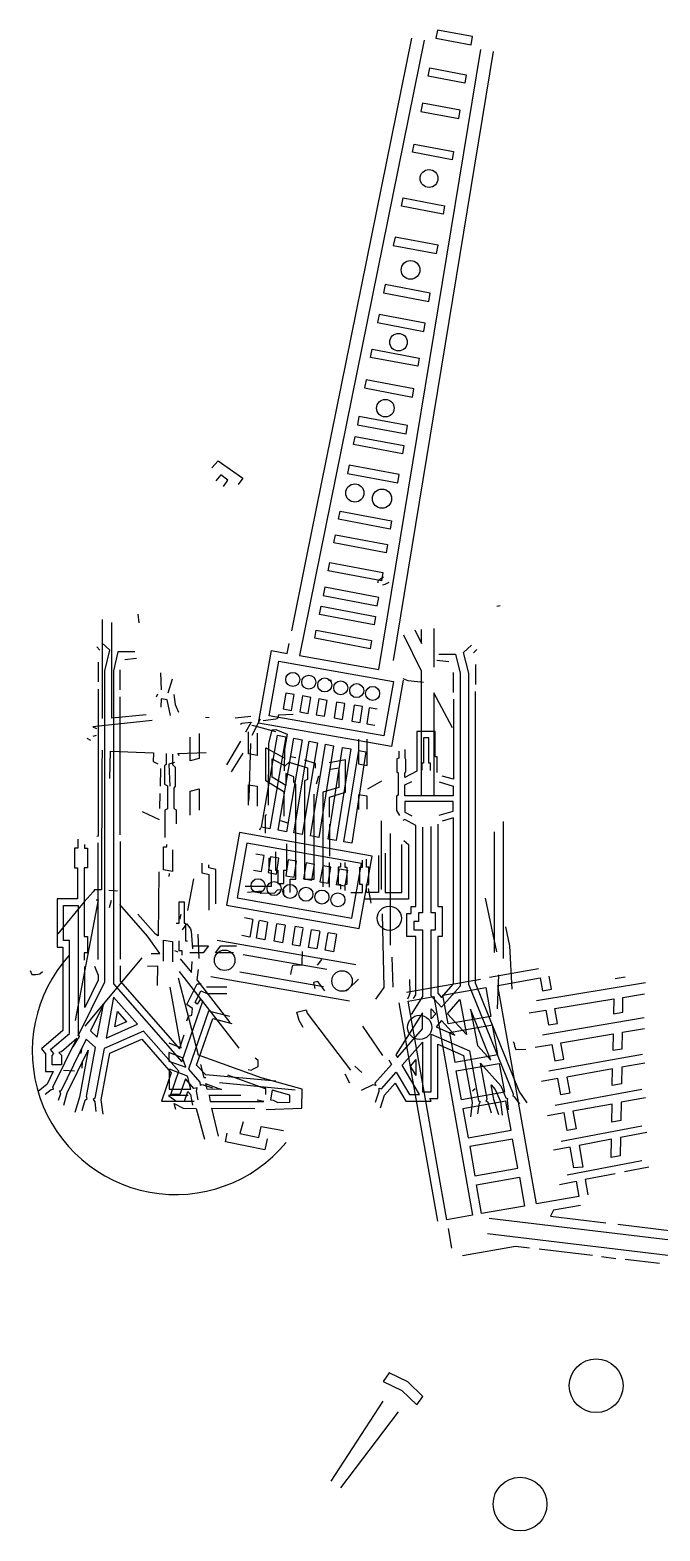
# Model space of a CAD drawing. Header units: metres. Extents: x -2.6 to 28.8, y -4 to 28.
# Drawn here: x -2.64 to 3.85, y -4 to 11.47 of the extents above; entities that cross this region are included whole.
import ezdxf

# ---------------------------------------------------------------- set-up
doc = ezdxf.new("R2010")
doc.units = ezdxf.units.M

msp = doc.modelspace()

# ---------------------------------------------------------------- linework, layer by layer
at = {"layer": 'MCD_Layer_0'}
for p, q in [((1.559002, 11.466599), (1.541702, 11.381701)), ((1.919102, 11.398201), (1.559002, 11.466599)), ((1.423601, 11.360699), (0.1392, 5.0198)), ((0.206699, 6.0082), (1.295101, 11.381701)), ((1.541702, 11.381701), (1.905102, 11.312698)), ((1.905102, 11.312698), (1.919102, 11.398201)), ((0.956402, 4.8757), (2.0058, 11.2659)), ((2.133999, 11.245001), (1.103601, 4.970301)), ((1.4618, 10.991501), (1.4792, 11.076401)), ((1.840302, 10.919701), (1.4618, 10.991501)), ((1.4792, 11.076401), (1.854301, 11.005199)), ((1.854301, 11.005199), (1.840302, 10.919701)), ((1.404701, 10.7132), (1.3873, 10.6283)), ((1.793999, 10.639301), (1.404701, 10.7132)), ((1.3873, 10.6283), (1.779999, 10.553699)), ((1.779999, 10.553699), (1.793999, 10.639301)), ((1.300999, 10.206799), (1.3183, 10.291698)), ((1.3183, 10.291698), (1.7241, 10.2146)), ((1.7241, 10.2146), (1.709999, 10.129101)), ((1.709999, 10.129101), (1.300999, 10.206799)), ((1.187099, 9.6507), (1.204399, 9.7356)), ((1.617798, 9.568901), (1.187099, 9.6507)), ((1.204399, 9.7356), (1.631901, 9.6544)), ((1.631901, 9.6544), (1.617798, 9.568901)), ((1.1217, 9.331902), (1.104301, 9.247)), ((1.5648, 9.2477), (1.1217, 9.331902)), ((1.104301, 9.247), (1.550701, 9.1623)), ((1.550701, 9.1623), (1.5648, 9.2477)), ((1.021603, 8.843201), (1.0042, 8.758301)), ((1.483799, 8.7554), (1.021603, 8.843201)), ((1.0042, 8.758301), (1.469601, 8.669899)), ((1.469601, 8.669899), (1.483799, 8.7554)), ((0.958603, 8.535801), (0.941801, 8.450899)), ((1.432701, 8.445801), (0.958603, 8.535801)), ((0.941801, 8.450899), (1.4179, 8.3605)), ((1.4179, 8.3605), (1.432701, 8.445801)), ((0.870998, 8.092699), (0.887798, 8.1777)), ((1.355701, 8.000698), (0.870998, 8.092699)), ((0.887798, 8.1777), (1.370499, 8.086102)), ((1.370499, 8.086102), (1.355701, 8.000698)), ((0.825401, 7.862301), (0.8085, 7.777302)), ((0.8085, 7.777302), (1.3009, 7.6838)), ((1.315601, 7.769199), (0.825401, 7.862301)), ((1.3009, 7.6838), (1.315601, 7.769199)), ((0.7507, 7.484402), (0.733799, 7.399401)), ((1.25, 7.389599), (0.7507, 7.484402)), ((0.692999, 7.194099), (0.709999, 7.2791)), ((0.709999, 7.2791), (1.214199, 7.183399)), ((0.733799, 7.399401), (1.235201, 7.304199)), ((1.235201, 7.304199), (1.25, 7.389599)), ((1.2001, 7.0979), (0.692999, 7.194099)), ((1.214199, 7.183399), (1.2001, 7.0979)), ((-0.765499, 6.953199), (-0.6985, 7.027802)), ((-0.6985, 7.027802), (-0.444798, 6.846699)), ((0.6506, 6.9818), (0.633799, 6.8969)), ((1.164499, 6.8843), (0.6506, 6.9818)), ((-0.671, 6.8822), (-0.725, 6.820599)), ((-0.5994, 6.826302), (-0.671, 6.8822)), ((-0.643398, 6.762501), (-0.5994, 6.826302)), ((-0.444798, 6.846699), (-0.493799, 6.7841)), ((0.633799, 6.8969), (1.1502, 6.7988)), ((1.1502, 6.7988), (1.164499, 6.8843)), ((0.539402, 6.4244), (0.556402, 6.5093)), ((0.556402, 6.5093), (1.085402, 6.408899)), ((1.0711, 6.323399), (0.539402, 6.4244)), ((1.085402, 6.408899), (1.0711, 6.323399)), ((0.4907, 6.1803), (0.507601, 6.2652)), ((0.507601, 6.2652), (1.044502, 6.1633)), ((1.030302, 6.077801), (0.4907, 6.1803)), ((1.044502, 6.1633), (1.030302, 6.077801)), ((0.058201, 5.274399), (0.206699, 6.0082)), ((0.433401, 5.8936), (0.450401, 5.9786)), ((0.982302, 5.7894), (0.433401, 5.8936)), ((0.450401, 5.9786), (0.9965, 5.874901)), ((0.3995, 5.7239), (0.3825, 5.638901)), ((0.9538, 5.618599), (0.3995, 5.7239)), ((1.004279, 5.826774), (0.945479, 5.791374)), ((0.945479, 5.791374), (0.946279, 5.768073)), ((0.9965, 5.874901), (0.982302, 5.7894)), ((0.993579, 5.749673), (1.020078, 5.753973)), ((1.020078, 5.753973), (1.062778, 5.775474)), ((0.3825, 5.638901), (0.939602, 5.5331)), ((0.939602, 5.5331), (0.9538, 5.618599)), ((-1.514, 5.3573), (-1.5217, 5.4471)), ((0.343201, 5.442499), (0.360201, 5.527401)), ((0.9067, 5.335499), (0.343201, 5.442499)), ((0.360201, 5.527401), (0.921, 5.421)), ((0.921, 5.421), (0.9067, 5.335499)), ((2.2031, 5.5327), (2.170099, 5.5238)), ((-1.895322, 5.392074), (-1.895322, 4.370274)), ((-1.792821, 4.375674), (-1.792821, 5.361574)), ((0.2945, 5.1982), (0.311399, 5.283199)), ((0.311399, 5.283199), (0.8801, 5.1752)), ((1.325179, 5.285474), (1.395179, 5.143274)), ((1.395179, 5.143274), (1.395179, 5.289774)), ((1.520179, 5.297574), (1.520179, 4.899674)), ((-1.949396, 5.109139), (-1.917284, 5.074363)), ((-1.81346, 5.075803), (-1.897484, 5.152339)), ((0.0112, 5.0424), (0.031702, 5.143499)), ((0.865799, 5.0898), (0.2945, 5.1982)), ((0.8801, 5.1752), (0.865799, 5.0898)), ((1.395179, 4.860474), (1.212779, 5.230773)), ((1.827076, 5.05017), (1.9111, 5.126706)), ((-1.9355, 4.952394), (-1.9355, 4.747626)), ((-1.86782, 4.863042), (-1.81346, 5.075803)), ((-1.73102, 5.058379), (-1.77782, 4.863042)), ((-1.558076, 5.058739), (-1.73102, 5.058379)), ((-1.661396, 4.979539), (-1.538996, 4.993939)), ((-0.2824, 4.323), (-0.150499, 5.0709)), ((-0.1735, 4.3993), (-0.074299, 4.962)), ((-0.150499, 5.0709), (0.0112, 5.0424)), ((-0.074299, 4.962), (0.117498, 4.9282)), ((0.1392, 5.0198), (0.956402, 4.8757)), ((1.675013, 4.953907), (1.552612, 4.968306)), ((1.571692, 5.033107), (1.744637, 5.032747)), ((1.744637, 5.032747), (1.791436, 4.837411)), ((1.881435, 4.837411), (1.827076, 5.05017)), ((1.963013, 5.083507), (1.930901, 5.048731)), ((-1.86782, 1.657386), (-1.86782, 4.863042)), ((-1.77782, 4.863042), (-1.77782, 1.638378)), ((-1.71014, 4.665762), (-1.71014, 4.871827)), ((-1.292821, 4.842674), (-1.286623, 4.666073)), ((0.117498, 4.9282), (1.107201, 4.7537)), ((1.395179, 3.577374), (1.395179, 4.860474)), ((1.723756, 4.640131), (1.723756, 4.846194)), ((1.791436, 4.837411), (1.791436, 1.612746)), ((1.881435, 1.630314), (1.881435, 4.837411)), ((1.949117, 4.926763), (1.949117, 4.721994)), ((-1.935572, 4.673682), (-1.935572, 3.159307)), ((-1.173822, 4.776773), (-1.219121, 4.633473)), ((0.437579, 4.766373), (0.467578, 4.767373)), ((1.107201, 4.7537), (1.007999, 4.190901)), ((1.2047, 4.7652), (1.084301, 4.082001)), ((1.258301, 4.7596), (1.2071, 4.7789)), ((1.415701, 4.743299), (1.258301, 4.7596)), ((1.949188, 1.64349), (1.949188, 4.64805)), ((-1.710068, 3.171186), (-1.710068, 4.595491)), ((-1.325122, 4.621374), (-1.337423, 4.590974)), ((-1.286722, 4.572673), (-1.290521, 4.489174)), ((-1.223121, 4.564974), (-1.286722, 4.572673)), ((-1.190721, 4.402674), (-1.223121, 4.564974)), ((-1.154922, 4.617373), (-1.141323, 4.514373)), ((-1.141323, 4.514373), (-1.108522, 4.435474)), ((-0.003, 4.633301), (-0.031099, 4.469601)), ((0.082302, 4.618299), (-0.003, 4.633301)), ((0.054201, 4.454599), (0.082302, 4.618299)), ((0.168398, 4.6031), (0.140499, 4.439301)), ((0.2537, 4.5881), (0.168398, 4.6031)), ((0.225901, 4.424299), (0.2537, 4.5881)), ((0.3377, 4.5732), (0.310999, 4.4093)), ((0.422901, 4.558201), (0.3377, 4.5732)), ((0.396301, 4.394199), (0.422901, 4.558201)), ((0.5208, 4.541), (0.495901, 4.376699)), ((0.606201, 4.5259), (0.5208, 4.541)), ((0.5812, 4.361599), (0.606201, 4.5259)), ((0.701601, 4.5091), (0.677099, 4.3447)), ((0.7871, 4.493999), (0.701601, 4.5091)), ((0.762499, 4.3297), (0.7871, 4.493999)), ((1.71458, 4.274273), (1.520179, 4.636774)), ((1.520179, 4.636774), (1.520179, 3.584374)), ((1.723684, 4.569787), (1.723684, 3.744451)), ((-1.379022, 4.349374), (-1.990423, 4.284674)), ((-1.441122, 4.410574), (-1.792821, 4.375674)), ((-0.829921, 4.385174), (-0.793021, 4.379874)), ((-0.522822, 4.379274), (-0.363322, 4.394874)), ((-0.454122, 4.321574), (-0.359122, 4.333574)), ((-0.359122, 4.333574), (-0.418822, 4.229673)), ((-0.349721, 4.198474), (-0.262322, 4.368373)), ((-0.105422, 4.363774), (-0.234822, 4.345974)), ((1.007999, 4.190901), (-0.1735, 4.3993)), ((-0.092221, 4.367574), (-0.105422, 4.363774)), ((-0.076821, 4.406474), (-0.092221, 4.367574)), ((0.074479, 4.411774), (-0.076821, 4.406474)), ((-0.031099, 4.469601), (0.054201, 4.454599)), ((0.140499, 4.439301), (0.225901, 4.424299)), ((0.310999, 4.4093), (0.396301, 4.394199)), ((0.495901, 4.376699), (0.5812, 4.361599)), ((0.677099, 4.3447), (0.762499, 4.3297)), ((0.856001, 4.481899), (0.830101, 4.317799)), ((0.938602, 4.4673), (0.856001, 4.481899)), ((-1.990423, 4.284674), (-1.953222, 4.269274)), ((-1.987022, 4.188073), (-1.950721, 4.199274)), ((-0.989132, 3.935826), (-0.989132, 4.179763)), ((-0.896108, 4.214898), (-0.896108, 3.960306)), ((-0.470521, 4.314373), (-0.454122, 4.321574)), ((-0.385556, 4.006602), (-0.385556, 4.23513)), ((-0.317804, 4.291074), (-0.352364, 4.298059)), ((-0.106988, 4.234771), (-0.317804, 4.291074)), ((-0.296492, 4.221091), (-0.296492, 3.990331)), ((1.084301, 4.082001), (-0.2824, 4.323)), ((-0.2516, 3.249701), (-0.086899, 4.1999)), ((-0.176721, 4.114474), (-0.141622, 4.255774)), ((-0.001699, 4.1838), (-0.1663, 3.2346)), ((-0.141622, 4.255774), (-0.105022, 4.257073)), ((-0.105022, 4.257073), (0.009978, 4.211073)), ((-0.086899, 4.1999), (-0.001699, 4.1838)), ((0.009978, 4.211073), (-0.017821, 4.053373)), ((0.830101, 4.317799), (0.914801, 4.302799)), ((1.5367, 4.238082), (1.346909, 4.238082)), ((1.346909, 4.238082), (1.346909, 3.827394)), ((1.5367, 3.977586), (1.5367, 4.238082)), ((-2.012222, 4.143774), (-2.049623, 4.165874)), ((-1.895322, 4.044474), (-1.896322, 3.880973)), ((-1.815122, 3.753774), (-1.808221, 4.034173)), ((-1.808221, 4.034173), (-1.364023, 4.016374)), ((-1.113721, 4.011774), (-0.823922, 4.021874)), ((-0.470922, 4.138874), (-0.612622, 3.892474)), ((-0.380521, 3.550374), (-0.363521, 4.114674)), ((-0.209876, 3.729763), (-0.209876, 4.070178)), ((-0.209876, 4.070178), (-0.020156, 3.96657)), ((-0.180923, 3.478274), (-0.176721, 4.114474)), ((-0.0819, 3.219799), (0.081501, 4.167999)), ((-0.017821, 4.053373), (-0.018121, 3.832473)), ((0.166599, 4.151901), (0.0035, 3.2047)), ((0.0804, 3.1912), (0.239201, 4.1381)), ((0.081501, 4.167999), (0.166599, 4.151901)), ((0.324301, 4.121901), (0.165699, 3.1761)), ((0.239201, 4.1381), (0.324301, 4.121901)), ((0.252901, 3.1607), (0.404701, 4.1068)), ((0.489799, 4.090601), (0.3382, 3.1457)), ((0.404701, 4.1068), (0.489799, 4.090601)), ((0.431801, 3.1292), (0.582001, 4.073101)), ((0.667099, 4.056999), (0.5172, 3.1141)), ((0.582001, 4.073101), (0.667099, 4.056999)), ((0.593401, 3.1007), (0.7479, 4.041599)), ((0.821602, 4.0277), (0.6756, 3.086201)), ((0.74578, 4.15917), (0.74578, 3.903211)), ((0.7479, 4.041599), (0.821602, 4.0277)), ((0.834916, 3.886939), (0.834916, 4.157443)), ((1.161004, 4.035114), (1.159636, 3.961963)), ((1.226812, 3.962034), (1.226812, 4.050666)), ((1.468948, 4.170331), (1.414588, 4.170331)), ((1.414588, 4.170331), (1.414588, 3.909834)), ((1.468948, 3.909834), (1.468948, 4.170331)), ((-1.896322, 3.880973), (-1.901823, 2.606673)), ((-1.364023, 4.016374), (-1.367622, 3.929474)), ((-1.367622, 3.929474), (-1.320121, 3.904474)), ((-1.236236, 3.89853), (-1.252363, 3.884562)), ((-1.252363, 3.884562), (-1.252363, 3.695634)), ((-1.236236, 4.008906), (-1.236236, 3.89853)), ((-1.150423, 3.917074), (-1.206623, 3.901774)), ((-1.206623, 3.901774), (-1.198722, 3.675273)), ((-1.168484, 4.002498), (-1.168484, 3.89601)), ((-1.168484, 3.89601), (-1.140476, 3.868938)), ((-1.140476, 3.868938), (-1.140476, 3.67281)), ((-1.096221, 3.988974), (-1.113721, 4.011774)), ((-0.896108, 3.960306), (-0.989132, 3.935826)), ((-0.446721, 4.014974), (-0.564221, 3.819874)), ((-0.296492, 3.990331), (-0.385556, 4.006602)), ((-0.142196, 3.767202), (-0.142196, 3.956131)), ((-0.142196, 3.956131), (-0.007771, 3.882762)), ((-0.007771, 3.882762), (0.032763, 3.922146)), ((0.032763, 3.922146), (0.222124, 3.862027)), ((0.100588, 3.964626), (0.046589, 3.976795)), ((0.304564, 3.906882), (0.19138, 3.942738)), ((0.304564, 3.858499), (0.304564, 3.906882)), ((0.612148, 3.946122), (0.44338, 3.913938)), ((0.612148, 3.611682), (0.612148, 3.946122)), ((0.74578, 3.903211), (0.834916, 3.886939)), ((1.159636, 3.961963), (1.141636, 3.955698)), ((1.141636, 3.955698), (1.141636, 3.821419)), ((1.232932, 3.949506), (1.226812, 3.962034)), ((1.232932, 3.820987), (1.232932, 3.949506)), ((1.414588, 3.909834), (1.397093, 3.909834)), ((1.397093, 3.909834), (1.397093, 3.838842)), ((1.487093, 3.909834), (1.468948, 3.909834)), ((1.487093, 3.835818), (1.487093, 3.909834)), ((1.554844, 3.977586), (1.5367, 3.977586)), ((1.554844, 3.813282), (1.554844, 3.977586)), ((-1.291723, 3.855474), (-1.295421, 3.675173)), ((-0.020156, 3.61089), (-0.209876, 3.729763)), ((-0.003092, 3.680082), (-0.142196, 3.767202)), ((0.0787, 3.76965), (-0.003092, 3.804859)), ((-0.003092, 3.804859), (-0.003092, 3.680082)), ((0.0787, 3.718314), (0.0787, 3.76965)), ((0.098788, 3.69189), (0.0787, 3.718314)), ((0.222124, 3.743227), (0.189004, 3.728611)), ((0.189004, 3.728611), (0.189004, 3.59865)), ((0.222124, 3.862027), (0.222124, 3.743227)), ((0.314356, 3.698298), (0.338836, 3.780954)), ((0.456052, 3.847483), (0.544468, 3.86433)), ((0.544468, 3.86433), (0.544468, 3.661651)), ((0.840278, 3.646373), (0.987479, 3.728274)), ((1.141636, 3.821419), (1.153805, 3.812058)), ((1.153805, 3.812058), (1.153805, 3.580938)), ((1.346909, 3.827394), (1.221484, 3.761875)), ((1.221484, 3.808458), (1.232932, 3.820987)), ((1.221484, 3.761875), (1.221484, 3.808458)), ((1.221484, 3.687283), (1.296652, 3.72321)), ((1.575725, 3.717738), (1.722173, 3.674251)), ((1.723684, 3.744451), (1.60906, 3.778506)), ((-1.300321, 3.443074), (-1.297721, 3.598374)), ((-1.252363, 3.695634), (-1.222196, 3.675906)), ((-1.222196, 3.675906), (-1.222196, 3.440106)), ((-1.140476, 3.67281), (-1.154444, 3.65373)), ((-1.154444, 3.65373), (-1.154444, 3.444859)), ((-0.989132, 3.622698), (-0.896108, 3.645163)), ((-0.989132, 3.375811), (-0.989132, 3.622698)), ((-0.896108, 3.645163), (-0.896108, 3.42549)), ((-0.385556, 3.477978), (-0.385556, 3.686563)), ((-0.385556, 3.686563), (-0.296492, 3.675186)), ((-0.296492, 3.675186), (-0.296492, 3.467034)), ((-0.020156, 3.363426), (-0.020156, 3.61089)), ((0.099004, 3.59865), (0.098788, 3.69189)), ((0.099004, 2.716075), (0.099004, 3.59865)), ((0.189004, 3.59865), (0.189004, 2.716075)), ((0.288436, 2.716075), (0.288436, 3.589867)), ((0.544468, 3.661651), (0.378436, 3.61053)), ((0.378436, 3.61053), (0.378436, 2.636298)), ((0.446115, 3.560562), (0.612148, 3.611682)), ((0.446115, 3.355218), (0.446115, 3.560562)), ((0.834916, 3.571795), (0.74578, 3.58317)), ((0.74578, 3.58317), (0.74578, 3.433123)), ((0.834916, 3.436362), (0.834916, 3.571795)), ((1.153805, 3.580938), (1.135516, 3.571578)), ((1.135516, 3.571578), (1.135516, 3.421602)), ((1.221484, 3.575107), (1.221484, 3.687283)), ((1.722173, 3.575107), (1.221484, 3.575107)), ((1.722173, 3.674251), (1.722173, 3.575107)), ((-1.303321, 3.328074), (-1.479522, 3.408574)), ((-1.222196, 3.440106), (-1.24898, 3.427938)), ((-1.24898, 3.427938), (-1.24898, 3.144907)), ((-1.154444, 3.444859), (-1.132052, 3.430531)), ((-1.132052, 3.430531), (-1.132052, 3.286458)), ((-0.384221, 3.518974), (-0.380521, 3.550374)), ((1.135516, 3.421602), (1.167196, 3.37005)), ((1.722173, 3.516859), (1.221484, 3.516859)), ((1.221484, 3.516859), (1.221484, 3.404682)), ((1.221484, 3.404682), (1.296652, 3.368754)), ((1.575725, 3.374227), (1.722173, 3.417714)), ((1.722173, 3.417714), (1.722173, 3.516859)), ((-0.1663, 3.2346), (-0.2516, 3.249701)), ((-0.211122, 3.189373), (-0.211022, 3.376173)), ((-0.211022, 3.376173), (-0.201222, 3.383173)), ((-0.059022, 3.321474), (0.025479, 3.291074)), ((0.446115, 3.280554), (0.446115, 2.953675)), ((0.979278, 3.317674), (0.979278, 2.609674)), ((1.222204, 3.33189), (1.202259, 3.319074)), ((1.336684, 3.268098), (1.222204, 3.33189)), ((1.336684, 2.435347), (1.336684, 3.268098)), ((1.404364, 3.25233), (1.404364, 2.367666)), ((1.494364, 2.367666), (1.494364, 3.257658)), ((1.562116, 3.282354), (1.562116, 2.435347)), ((1.723684, 3.347514), (1.60906, 3.313458)), ((1.723684, 1.638162), (1.723684, 3.347514)), ((2.240378, 1.896774), (2.240378, 3.307973)), ((-2.144372, 3.129138), (-2.144372, 3.036402)), ((-1.935572, 3.159307), (-1.947092, 3.156498)), ((-1.71014, 3.10365), (-1.71014, 1.889658)), ((-0.481298, 3.194799), (-0.613201, 2.446899)), ((0.885302, 2.9538), (-0.481298, 3.194799)), ((-0.263122, 3.244274), (-0.272222, 3.220674)), ((0.0035, 3.2047), (-0.0819, 3.219799)), ((0.165699, 3.1761), (0.0804, 3.1912)), ((0.3382, 3.1457), (0.252901, 3.1607)), ((0.517302, 3.1141), (0.431801, 3.1292)), ((0.6756, 3.086201), (0.593401, 3.1007)), ((1.073079, 3.186874), (1.073079, 2.034673)), ((1.212196, 3.113082), (1.259501, 3.071322)), ((2.146678, 1.958574), (2.146678, 3.202073)), ((-2.144372, 3.036402), (-2.177276, 3.036402)), ((-2.177276, 3.036402), (-2.177276, 2.832282)), ((-2.07662, 3.071538), (-2.07662, 3.036402)), ((-2.07662, 3.036402), (-2.043788, 3.036402)), ((-2.043788, 3.036402), (-2.043788, 2.832282)), ((-1.9355, 1.887066), (-1.9355, 3.08961)), ((-1.263812, 2.810539), (-1.263812, 3.05001)), ((-1.263812, 3.05001), (-1.229396, 3.05001)), ((-1.229396, 3.05001), (-1.229396, 3.073986)), ((-1.16798, 3.016674), (-1.16798, 2.795203)), ((-0.405098, 3.085899), (-0.504299, 2.5231)), ((0.7764, 2.877499), (-0.405098, 3.085899)), ((-0.2271, 2.959), (-0.311802, 2.973999)), ((-0.253, 2.794899), (-0.2271, 2.959)), ((-0.1595, 2.9471), (-0.184099, 2.782799)), ((-0.0742, 2.9321), (-0.1595, 2.9471)), ((-0.1085, 2.995578), (-0.1085, 2.807586)), ((0.009075, 2.807586), (0.009075, 3.080539)), ((0.7535, 2.2059), (0.885302, 2.9538)), ((0.951485, 2.957778), (0.951485, 2.576826)), ((1.019164, 2.984346), (1.019164, 2.576826)), ((1.19182, 2.576826), (1.19182, 3.071322)), ((1.259501, 3.071322), (1.259501, 2.509146)), ((-2.177276, 2.832282), (-2.146173, 2.832282)), ((-2.146173, 2.832282), (-2.146173, 2.51217)), ((-2.043788, 2.832282), (-2.078421, 2.832282)), ((-2.078421, 2.832282), (-2.078421, 2.12481)), ((-1.311222, 2.790774), (-1.318122, 2.130173)), ((-1.16798, 2.795203), (-1.263812, 2.810539)), ((-0.864572, 2.77785), (-0.864572, 2.880306)), ((-0.79682, 2.831346), (-0.79682, 2.864682)), ((-0.722732, 2.813634), (-0.79682, 2.831346)), ((-0.722732, 2.461123), (-0.722732, 2.813634)), ((-0.335701, 2.8095), (-0.253, 2.794899)), ((-0.17618, 2.936394), (-0.17618, 2.807586)), ((-0.17618, 2.807586), (-0.154076, 2.807586)), ((-0.154076, 2.807586), (-0.154076, 2.640114)), ((-0.1085, 2.807586), (-0.086395, 2.807586)), ((-0.0987, 2.7677), (-0.0742, 2.9321)), ((-0.086395, 2.807586), (-0.086395, 2.671506)), ((-0.024764, 2.672442), (-0.024764, 2.807586)), ((-0.024764, 2.807586), (0.009075, 2.807586)), ((0.021702, 2.9151), (-0.003201, 2.7509)), ((0.107, 2.900099), (0.021702, 2.9151)), ((0.082102, 2.7358), (0.107, 2.900099)), ((0.206699, 2.8825), (0.179998, 2.718599)), ((0.292, 2.8675), (0.206699, 2.8825)), ((0.2652, 2.703499), (0.292, 2.8675)), ((0.3771, 2.852501), (0.349201, 2.6887)), ((0.4624, 2.837399), (0.3771, 2.852501)), ((0.434502, 2.6737), (0.4624, 2.837399)), ((0.446115, 2.631546), (0.446115, 2.886066)), ((0.5207, 2.658501), (0.548801, 2.822201)), ((0.559876, 2.838978), (0.534748, 2.838978)), ((0.534748, 2.838978), (0.534748, 2.659266)), ((0.548801, 2.822201), (0.6341, 2.807199)), ((0.559876, 2.885202), (0.559876, 2.838978)), ((0.603796, 2.887434), (0.603796, 2.838978)), ((0.603796, 2.838978), (0.624748, 2.838978)), ((0.6341, 2.807199), (0.606001, 2.643499)), ((0.624748, 2.838978), (0.624748, 2.659266)), ((0.677198, 2.3148), (0.7764, 2.877499)), ((0.760756, 2.659266), (0.760756, 2.838978)), ((0.760756, 2.838978), (0.785884, 2.838978)), ((0.785884, 2.838978), (0.785884, 2.912274)), ((0.829803, 2.838978), (0.829803, 2.922138)), ((0.850756, 2.838978), (0.829803, 2.838978)), ((0.850756, 2.659266), (0.850756, 2.838978)), ((-1.203422, 2.775173), (-1.206222, 2.744374)), ((-1.010421, 2.391074), (-0.948422, 2.719074)), ((-0.790483, 2.760139), (-0.864572, 2.77785)), ((-0.790483, 2.396106), (-0.790483, 2.760139)), ((-0.154076, 2.640114), (-0.422132, 2.640114)), ((-0.184099, 2.782799), (-0.0987, 2.7677)), ((-0.086395, 2.671506), (-0.024764, 2.672442)), ((-0.003201, 2.7509), (0.082102, 2.7358)), ((0.042916, 2.716075), (0.099004, 2.716075)), ((0.042916, 2.578554), (0.042916, 2.716075)), ((0.179998, 2.718599), (0.2652, 2.703499)), ((0.189004, 2.716075), (0.288436, 2.716075)), ((0.349201, 2.6887), (0.434502, 2.6737)), ((0.606001, 2.643499), (0.5207, 2.658501)), ((0.534748, 2.659266), (0.559876, 2.659266)), ((0.559876, 2.659266), (0.559876, 2.611026)), ((0.624748, 2.659266), (0.603796, 2.659266)), ((0.603796, 2.659266), (0.603796, 2.598714)), ((0.785884, 2.659266), (0.760756, 2.659266)), ((0.785884, 2.576826), (0.785884, 2.659266)), ((0.829803, 2.576826), (0.829803, 2.659266)), ((0.829803, 2.659266), (0.850756, 2.659266)), ((-2.146173, 2.51217), (-2.358141, 2.51217)), ((-2.358141, 2.51217), (-2.358141, 2.016162)), ((-2.080822, 2.480374), (-2.349523, 2.150773)), ((-1.934822, 2.502173), (-2.171623, 1.259773)), ((-1.987722, 2.583673), (-2.080822, 2.480374)), ((-1.971822, 2.604273), (-1.987722, 2.583673)), ((-1.901823, 2.606673), (-1.971822, 2.604273)), ((-1.954822, 2.501473), (-1.934822, 2.502173)), ((-1.734521, 2.592573), (-1.824823, 2.599373)), ((-1.801221, 2.496874), (-1.821922, 2.419374)), ((-1.102172, 2.262762), (-1.102172, 2.480706)), ((-1.102172, 2.480706), (-1.049684, 2.480706)), ((-1.049684, 2.480706), (-1.049684, 2.261034)), ((-0.504299, 2.5231), (0.485401, 2.3486)), ((-0.24638, 2.591082), (-0.39722, 2.57733)), ((-0.26618, 2.566746), (-0.24638, 2.591082)), ((-0.119444, 2.570778), (-0.26618, 2.566746)), ((-0.091724, 2.603178), (-0.119444, 2.570778)), ((-0.024764, 2.604186), (-0.091724, 2.603178)), ((-0.023324, 2.549394), (-0.024764, 2.604186)), ((0.666148, 2.576826), (0.785884, 2.576826)), ((1.259501, 2.509146), (0.801724, 2.509146)), ((0.951485, 2.576826), (0.829803, 2.576826)), ((0.874778, 2.466874), (0.849378, 2.619373)), ((1.019164, 2.576826), (1.19182, 2.576826)), ((2.170399, 1.9667), (2.054201, 2.519199)), ((-2.290388, 2.083914), (-2.290388, 2.444418)), ((-2.290388, 2.444418), (-2.1407, 2.444418)), ((-2.1407, 2.444418), (-2.1407, 1.101114)), ((-1.428121, 2.126273), (-1.713022, 2.453173)), ((-1.345521, 2.149173), (-1.526123, 2.352973)), ((-1.082422, 2.351773), (-1.097322, 2.301273)), ((-0.613201, 2.446899), (0.7535, 2.2059)), ((0.485401, 2.3486), (0.677198, 2.3148)), ((0.991078, 2.357074), (1.005179, 1.597574)), ((1.244452, 2.125314), (1.244452, 2.361763)), ((1.244452, 2.361763), (1.289597, 2.361763)), ((1.289597, 2.361763), (1.289597, 2.435347)), ((1.289597, 2.435347), (1.336684, 2.435347)), ((1.404364, 2.367666), (1.36318, 2.367666)), ((1.36318, 2.367666), (1.36318, 2.277523)), ((1.539364, 2.367666), (1.494364, 2.367666)), ((1.539364, 2.192994), (1.539364, 2.367666)), ((1.562116, 2.435347), (1.606899, 2.435347)), ((1.606899, 2.435347), (1.606899, 2.125314)), ((-1.130972, 2.262762), (-1.102172, 2.262762)), ((-1.066822, 2.192273), (-1.022321, 2.253874)), ((-1.049684, 2.261034), (-1.035788, 2.261034)), ((-1.035788, 2.261034), (-1.035788, 2.07981)), ((-1.022321, 2.253874), (-0.983922, 2.205173)), ((-0.983922, 2.205173), (-0.976321, 2.178773)), ((-0.976321, 2.178773), (-0.963422, 1.999074)), ((-0.4275, 2.318699), (-0.342699, 2.303699)), ((-0.3435, 2.2989), (-0.371901, 2.118999)), ((-0.3029, 2.1068), (-0.2759, 2.2869)), ((-0.275099, 2.2918), (-0.189699, 2.2768)), ((-0.190599, 2.2719), (-0.2174, 2.0918)), ((-0.122002, 2.0749), (-0.094698, 2.254999)), ((-0.0938, 2.2598), (-0.008499, 2.2448)), ((-0.009399, 2.2399), (-0.036699, 2.0599)), ((0.090302, 2.2224), (0.0611, 2.0426)), ((0.176399, 2.2122), (0.091101, 2.2272)), ((0.146301, 2.027599), (0.1756, 2.2073)), ((0.230101, 2.0128), (0.260698, 2.1923)), ((0.261499, 2.1972), (0.346901, 2.1821)), ((0.346001, 2.177299), (0.3155, 1.9978)), ((0.433201, 2.1669), (0.518501, 2.1519)), ((1.36318, 2.277523), (1.314652, 2.277523)), ((1.314652, 2.277523), (1.314652, 2.192994)), ((1.314652, 2.192994), (1.404364, 2.192994)), ((1.404364, 2.192994), (1.404364, 1.505322)), ((1.494364, 1.513818), (1.494364, 2.192994)), ((1.494364, 2.192994), (1.539364, 2.192994)), ((2.258801, 2.2236), (2.302101, 2.0282)), ((-2.358141, 2.016162), (-2.298451, 2.016162)), ((-2.298451, 2.016162), (-2.298451, 1.156698)), ((-2.2307, 2.083914), (-2.290388, 2.083914)), ((-2.2307, 1.12545), (-2.2307, 2.083914)), ((-2.078421, 2.12481), (-2.046452, 2.12481)), ((-2.046452, 2.12481), (-2.046452, 1.956114)), ((-1.300521, 1.950573), (-1.428121, 2.126273)), ((-1.318122, 2.130173), (-1.345521, 2.149173)), ((-1.263812, 1.870363), (-1.263812, 2.08665)), ((-1.263812, 2.08665), (-1.16798, 2.073906)), ((-1.16798, 2.073906), (-1.16798, 1.86201)), ((-1.102316, 1.97541), (-1.102316, 2.081178)), ((-1.035788, 2.07981), (-1.015484, 2.07981)), ((-0.965516, 2.027107), (-0.799844, 2.027107)), ((-0.896522, 1.898073), (-0.905221, 2.147873)), ((-0.799844, 2.027107), (-0.854708, 1.956474)), ((-0.728348, 1.956474), (-0.673052, 2.027107)), ((0.719101, 1.8312), (-0.709101, 2.083)), ((-0.673052, 2.027107), (-0.511772, 2.027107)), ((-0.371901, 2.118999), (-0.454397, 2.1335)), ((-0.2174, 2.0918), (-0.3029, 2.1068)), ((-0.036699, 2.0599), (-0.122002, 2.0749)), ((0.0611, 2.0427), (0.146301, 2.027599)), ((0.3155, 1.9978), (0.230101, 2.0128)), ((0.401501, 1.9826), (0.432402, 2.162)), ((0.5177, 2.146999), (0.4869, 1.9676)), ((1.336684, 2.125314), (1.244452, 2.125314)), ((1.336684, 1.524978), (1.336684, 2.125314)), ((1.606899, 2.125314), (1.562116, 2.125314)), ((1.562116, 2.125314), (1.562116, 1.53981)), ((2.302101, 2.0282), (2.326, 1.5826)), ((-2.046452, 1.956114), (-2.078421, 1.956114)), ((-2.078421, 1.956114), (-2.078421, 1.881162)), ((-2.069522, 1.199973), (-1.480422, 1.904373)), ((-1.390222, 1.950573), (-1.300521, 1.950573)), ((-1.149421, 1.979274), (-1.115722, 1.967073)), ((-1.069268, 1.97541), (-1.102316, 1.97541)), ((-1.089822, 1.894573), (-0.974721, 1.751873)), ((-1.069268, 1.930482), (-1.069268, 1.97541)), ((-0.854708, 1.956474), (-0.990067, 1.956474)), ((-0.974721, 1.751873), (-0.965421, 1.865574)), ((-0.540644, 1.956474), (-0.728348, 1.956474)), ((-0.442999, 1.940599), (0.419201, 1.7886)), ((0.165879, 1.848373), (0.168378, 1.968573)), ((0.323279, 1.830573), (0.367978, 1.888873)), ((0.4869, 1.9676), (0.401501, 1.9826)), ((1.102979, 1.603473), (1.091079, 1.911273)), ((-2.636522, 1.773874), (-2.618322, 1.731174)), ((-2.618322, 1.731174), (-2.578422, 1.732574)), ((-2.578422, 1.732574), (-2.535322, 1.740773)), ((-2.535322, 1.740773), (-2.509523, 1.764973)), ((-2.072948, 1.393003), (-2.072948, 1.813626)), ((-1.971572, 1.81809), (-1.935572, 1.724922)), ((-1.935572, 1.724922), (-1.935572, 1.673082)), ((-1.71014, 1.822194), (-1.71014, 1.663866)), ((-1.427322, 1.817774), (-1.324022, 1.821373)), ((-1.324022, 1.821373), (-1.327022, 1.619473)), ((-1.102623, 1.764374), (-0.487321, 0.975074)), ((-0.915421, 1.677274), (-0.902522, 1.784374)), ((-0.7742, 1.713699), (0.653999, 1.4619)), ((0.3867, 1.6044), (-0.475498, 1.7565)), ((0.049779, 1.734273), (0.052478, 1.754373)), ((0.052478, 1.754373), (0.069879, 1.828373)), ((0.069879, 1.828373), (0.166478, 1.831774)), ((0.166478, 1.831774), (0.165879, 1.848373)), ((2.600805, 1.790024), (2.095401, 1.700908)), ((2.175999, 1.3796), (2.189798, 1.7294)), ((2.732742, 1.581365), (2.709352, 1.714019)), ((3.388328, 1.690057), (3.490921, 1.707132)), ((-2.1407, 1.101114), (-1.86782, 1.657386)), ((-1.935572, 1.673082), (-2.072948, 1.393003)), ((-1.77782, 1.638378), (-1.072076, 0.834498)), ((-1.71014, 1.663866), (-1.09886, 0.967555)), ((-1.082021, 0.975873), (-1.192922, 1.600873)), ((-0.901622, 0.902774), (-1.107122, 1.695774)), ((-1.021964, 1.425042), (-0.916267, 1.636362)), ((-0.936572, 1.444338), (-0.876595, 1.564363)), ((-0.916267, 1.636362), (-0.87422, 1.636362)), ((-0.576621, 1.238774), (-0.915421, 1.677274)), ((-0.876595, 1.564363), (-0.814172, 1.537938)), ((-0.818924, 1.605618), (-0.609332, 1.605618)), ((0.325879, 1.660574), (0.282979, 1.649073)), ((0.282979, 1.649073), (0.294978, 1.589473)), ((0.399379, 1.563073), (0.325879, 1.660574)), ((0.616078, 1.563973), (0.638879, 1.581474)), ((0.638879, 1.581474), (0.745278, 1.685174)), ((1.005179, 1.597574), (0.919278, 1.477773)), ((1.241277, 1.550303), (2.003027, 1.68462)), ((1.278878, 1.543773), (1.274077, 1.680274)), ((1.600276, 1.497546), (1.723684, 1.638162)), ((1.791436, 1.612746), (1.600996, 1.39581)), ((1.615131, 1.521078), (2.05731, 1.599047)), ((2.34058, 0.498546), (1.881435, 1.630314)), ((2.400557, 0.531018), (1.949188, 1.64349)), ((2.05731, 1.599047), (2.10977, 1.301536)), ((2.180411, 1.620752), (2.617076, 1.697748)), ((2.577562, -0.631601), (2.180411, 1.620752)), ((3.700285, 1.646771), (2.578855, 1.460711)), ((2.617076, 1.697748), (2.640309, 1.565981)), ((2.640309, 1.565981), (2.732742, 1.581365)), ((-1.881428, 1.425258), (-2.015491, 1.152018)), ((-1.944139, 1.08549), (-1.881428, 1.425258)), ((-1.776164, 1.500067), (-1.853924, 1.078434)), ((-1.530572, 1.220346), (-1.776164, 1.500067)), ((-1.072076, 0.834498), (-0.857372, 1.458738)), ((-0.965084, 1.380834), (-1.021964, 1.425042)), ((-0.914972, 1.427562), (-0.936572, 1.444338)), ((-0.883796, 1.475586), (-0.914972, 1.427562)), ((-0.857372, 1.458738), (-0.883796, 1.475586)), ((-0.814172, 1.537938), (-0.610125, 1.537938)), ((1.562325, -0.810615), (1.165174, 1.441739)), ((1.252679, 1.482774), (1.268279, 1.513374)), ((1.257547, 1.458027), (1.522856, 1.504807)), ((1.654698, -0.794327), (1.257547, 1.458027)), ((1.268279, 1.513374), (1.278878, 1.543773)), ((1.404364, 1.505322), (1.287077, 1.320354)), ((1.311556, 1.485378), (1.336684, 1.524978)), ((1.600996, 1.39581), (1.494364, 1.513818)), ((1.522856, 1.504807), (1.920006, -0.747546)), ((1.562116, 1.53981), (1.600276, 1.497546)), ((1.667591, 1.223568), (1.615131, 1.521078)), ((1.661764, 1.328634), (1.789781, 1.474434)), ((1.789781, 1.474434), (1.85638, 1.113354)), ((2.768097, 1.380858), (3.375126, 1.481598)), ((3.375126, 1.481598), (3.372435, 1.328708)), ((3.466553, 1.344897), (3.469151, 1.497162)), ((3.469151, 1.497162), (3.691116, 1.534065)), ((-1.764069, 1.191834), (-1.734836, 1.350307)), ((-1.642532, 1.245186), (-1.764069, 1.191834)), ((-1.734836, 1.350307), (-1.642532, 1.245186)), ((-1.022972, 1.255554), (-1.006196, 1.304442)), ((-1.006196, 1.304442), (-0.970196, 1.314738)), ((-0.798908, 1.354338), (-1.003604, 0.756522)), ((-0.970196, 1.314738), (-0.965084, 1.380834)), ((-0.921236, 0.798786), (-0.752612, 1.280539)), ((-0.579524, 1.299258), (-0.798908, 1.354338)), ((-0.752612, 1.280539), (-0.557133, 1.229346)), ((0.110078, 1.346174), (0.205979, 1.369473)), ((0.136378, 1.260374), (0.110078, 1.346174)), ((0.175578, 1.188374), (0.136378, 1.260374)), ((0.205979, 1.369473), (0.217278, 1.333273)), ((0.217278, 1.333273), (0.664279, 0.745273)), ((1.404364, 1.337274), (1.130188, 0.904914)), ((1.404364, 1.171818), (1.404364, 1.337274)), ((1.494364, 1.37961), (1.541236, 1.32777)), ((1.494364, 1.274346), (1.494364, 1.37961)), ((1.541236, 1.32777), (1.494364, 1.274346)), ((1.602004, 1.260522), (1.544188, 1.194714)), ((1.73866, 1.109322), (1.602004, 1.260522)), ((1.85638, 1.113354), (1.661764, 1.328634)), ((2.10977, 1.301536), (1.667591, 1.223568)), ((1.899004, 1.376226), (1.969637, 1.001034)), ((2.108453, 0.849546), (1.899004, 1.376226)), ((2.504078, 1.337148), (2.675648, 1.365572)), ((3.686029, 1.287639), (2.641125, 1.107558)), ((2.675648, 1.365572), (2.702494, 1.213321)), ((2.794839, 1.229198), (2.768097, 1.380858)), ((3.372435, 1.328708), (3.466553, 1.344897)), ((-2.298451, 1.156698), (-2.5187, 0.96813)), ((-2.424452, 0.959706), (-2.2307, 1.12545)), ((-2.129222, 1.094474), (-2.195522, 0.988774)), ((-2.129522, 1.104473), (-2.129222, 1.094474)), ((-2.015491, 1.152018), (-1.944139, 1.08549)), ((-1.468291, 1.149426), (-1.873652, 0.971442)), ((-1.853924, 1.078434), (-1.530572, 1.220346)), ((-1.105628, 0.736362), (-1.468291, 1.149426)), ((-1.09886, 0.967555), (-1.048892, 1.10997)), ((0.997779, 0.899473), (0.788878, 1.199774)), ((1.146388, 0.877986), (1.404364, 1.171818)), ((1.494364, 0.522882), (1.494364, 1.118322)), ((1.494364, 1.118322), (1.887268, 0.94581)), ((1.544188, 1.194714), (1.73866, 1.109322)), ((2.126058, 1.209161), (1.683879, 1.131193)), ((1.683879, 1.131193), (1.736824, 0.830926)), ((2.179003, 0.908895), (2.126058, 1.209161)), ((2.702494, 1.213321), (2.794839, 1.229198)), ((2.830175, 1.02879), (3.368837, 1.121638)), ((3.368837, 1.121638), (3.36583, 0.951531)), ((3.45996, 0.968231), (3.462858, 1.137811)), ((3.462858, 1.137811), (3.691587, 1.177228)), ((-2.5187, 0.96813), (-2.476364, 0.916219)), ((-2.39162, 0.919458), (-2.424452, 0.959706)), ((-2.40062, 0.571338), (-2.1551, 1.071738)), ((-2.314219, 0.935586), (-2.340644, 0.929611)), ((-2.340644, 0.929611), (-2.313787, 0.900666)), ((-2.056891, 1.067562), (-2.319763, 0.531738)), ((-2.1551, 1.071738), (-2.314219, 0.935586)), ((-2.253451, 0.51309), (-2.037308, 0.95373)), ((-2.037308, 0.95373), (-2.126732, 0.468882)), ((-2.109722, 0.918473), (-2.104421, 0.958673)), ((-1.963436, 0.980514), (-2.056891, 1.067562)), ((-2.056459, 0.476082), (-1.963436, 0.980514)), ((-1.873652, 0.971442), (-1.967972, 0.459738)), ((-1.813532, 0.923851), (-1.486508, 1.067418)), ((-1.486508, 1.067418), (-1.182452, 0.72117)), ((-1.208923, 1.027273), (-1.082021, 0.975873)), ((-1.066322, 0.875373), (-1.207622, 0.929474)), ((-1.207622, 0.929474), (-1.206522, 0.839973)), ((1.194916, 0.796914), (1.404364, 1.03545)), ((1.404364, 1.03545), (1.404364, 0.522882)), ((1.562116, 0.45513), (1.562116, 1.01457)), ((1.562116, 1.01457), (1.827148, 0.898218)), ((1.887268, 0.94581), (1.981588, 0.434106)), ((1.969637, 1.001034), (2.108453, 0.849546)), ((2.338679, 1.043773), (2.349578, 1.017473)), ((2.349578, 1.017473), (2.353679, 0.994273)), ((2.353679, 0.994273), (2.364879, 0.961273)), ((2.364879, 0.961273), (2.467479, 0.964874)), ((2.566469, 0.983307), (2.73783, 1.012914)), ((2.73783, 1.012914), (2.767472, 0.844807)), ((2.859731, 0.861176), (2.830175, 1.02879)), ((3.36583, 0.951531), (3.45996, 0.968231)), ((-2.476364, 0.916219), (-2.476364, 0.73305)), ((-2.408611, 0.897786), (-2.39162, 0.919458)), ((-2.408611, 0.800802), (-2.408611, 0.897786)), ((-2.313787, 0.800802), (-2.408611, 0.800802)), ((-2.313787, 0.900666), (-2.313787, 0.800802)), ((-2.101121, 0.768673), (-2.096921, 0.838874)), ((-1.902812, 0.439722), (-1.813532, 0.923851)), ((-1.206522, 0.839973), (-1.032321, 0.776473)), ((-1.032321, 0.776473), (-1.066322, 0.875373)), ((-0.827348, 0.700074), (-0.921236, 0.798786)), ((-0.246621, 0.665773), (-0.901622, 0.902774)), ((-0.881621, 0.804574), (-0.847022, 0.672374)), ((-0.336421, 0.760174), (-0.287322, 0.785274)), ((-0.286021, 0.845373), (-0.316922, 0.870973)), ((-0.287322, 0.785274), (-0.286021, 0.845373)), ((0.707699, 0.7898), (0.7817, 0.7229)), ((1.084036, 0.806922), (0.914548, 0.61389)), ((1.057036, 0.851922), (1.084036, 0.806922)), ((1.130188, 0.904914), (1.146388, 0.877986)), ((1.375277, 0.496098), (1.194916, 0.796914)), ((1.336613, 0.855594), (1.278436, 0.789354)), ((1.278436, 0.789354), (1.336613, 0.692442)), ((1.336613, 0.855594), (1.336613, 0.692442)), ((1.736824, 0.830926), (2.179003, 0.908895)), ((1.753113, 0.738549), (2.195292, 0.816518)), ((1.827148, 0.898218), (1.916356, 0.414018)), ((2.070076, 0.45045), (2.002324, 0.817578)), ((2.002324, 0.817578), (2.2117, 0.585954)), ((2.195292, 0.816518), (2.24775, 0.519007)), ((2.707062, 0.738805), (3.670662, 0.910642)), ((2.767472, 0.844807), (2.859731, 0.861176)), ((3.456573, 0.777242), (3.453636, 0.60674)), ((3.694729, 0.81964), (3.456573, 0.777242)), ((-2.476364, 0.73305), (-2.396732, 0.73305)), ((-2.396732, 0.73305), (-2.46146, 0.601002)), ((-2.290521, 0.748673), (-2.180122, 0.739173)), ((-1.182452, 0.72117), (-1.282747, 0.428418)), ((-1.205423, 0.758273), (-1.202722, 0.550174)), ((-1.014022, 0.683573), (-1.201622, 0.756773)), ((-1.187924, 0.496098), (-1.105628, 0.736362)), ((-1.037228, 0.658386), (-1.092812, 0.496098)), ((-0.949028, 0.557946), (-1.037228, 0.658386)), ((-0.982022, 0.550174), (-1.014022, 0.683573)), ((-1.003604, 0.756522), (-0.886964, 0.623682)), ((-0.886964, 0.623682), (-0.88502, 0.592866)), ((-0.847022, 0.672374), (-0.826922, 0.669673)), ((-0.105908, 0.63441), (-0.827348, 0.700074)), ((-0.68522, 0.621378), (0.094036, 0.542826)), ((-0.222621, 0.557374), (-0.600921, 0.694273)), ((-0.389621, 0.755073), (-0.359321, 0.746073)), ((-0.359321, 0.746073), (-0.336421, 0.760174)), ((0.166278, 0.552174), (-0.241822, 0.665073)), ((0.656799, 0.612), (0.606901, 0.7051)), ((0.983164, 0.555714), (1.132564, 0.725922)), ((1.132564, 0.725922), (1.270372, 0.496098)), ((1.805572, 0.441039), (1.753113, 0.738549)), ((2.800032, 0.660154), (2.628844, 0.629563)), ((2.829691, 0.49195), (2.800032, 0.660154)), ((3.362559, 0.760461), (2.89229, 0.676523)), ((2.89229, 0.676523), (2.921844, 0.508909)), ((3.359611, 0.589451), (3.362559, 0.760461)), ((-2.46146, 0.601002), (-2.551604, 0.527346)), ((-2.479244, 0.498978), (-2.420277, 0.547218)), ((-2.420277, 0.547218), (-2.39666, 0.55125)), ((-2.39666, 0.55125), (-2.40062, 0.571338)), ((-2.321924, 0.50301), (-2.345541, 0.434682)), ((-2.319763, 0.531738), (-2.333733, 0.535194)), ((-2.333733, 0.535194), (-2.321924, 0.50301)), ((-2.290244, 0.387306), (-2.253451, 0.51309)), ((-2.126732, 0.468882), (-2.176772, 0.312282)), ((-2.047604, 0.454122), (-2.056459, 0.476082)), ((-1.008721, 0.484273), (-1.209922, 0.484273)), ((-1.209922, 0.484273), (-1.130521, 0.425773)), ((-1.203622, 0.550174), (-0.982022, 0.550174)), ((-1.092812, 0.496098), (-1.187924, 0.496098)), ((-1.044356, 0.428418), (-1.01102, 0.525834)), ((-1.01102, 0.525834), (-0.985604, 0.496962)), ((-0.985604, 0.496962), (-0.965157, 0.385218)), ((-0.915621, 0.563418), (-0.949028, 0.557946)), ((-0.92282, 0.530226), (-0.915621, 0.563418)), ((-0.90662, 0.441738), (-0.92282, 0.530226)), ((-0.88502, 0.592866), (-0.863348, 0.600282)), ((-0.863348, 0.600282), (-0.758804, 0.563418)), ((-0.812722, 0.550174), (-0.824822, 0.609773)), ((-0.824822, 0.609773), (-0.821322, 0.606574)), ((-0.821322, 0.606574), (-0.665921, 0.548573)), ((-0.665921, 0.548573), (-0.812722, 0.550174)), ((-0.466121, 0.484273), (-0.796721, 0.484273)), ((-0.792321, 0.484273), (-0.781522, 0.423774)), ((-0.209321, 0.557873), (-0.222621, 0.557374)), ((-0.207221, 0.497874), (-0.209321, 0.557873)), ((-0.141921, 0.540174), (-0.161922, 0.442774)), ((0.039878, 0.489873), (-0.141921, 0.540174)), ((0.038278, 0.418073), (0.039878, 0.489873)), ((0.161979, 0.355674), (0.166278, 0.552174)), ((0.894173, 0.594378), (0.772419, 0.537786)), ((0.922756, 0.590202), (0.894173, 0.594378)), ((0.914548, 0.61389), (0.922756, 0.590202)), ((0.920237, 0.416106), (0.95746, 0.531738)), ((0.95746, 0.531738), (0.95746, 0.56097)), ((0.95746, 0.56097), (0.983164, 0.555714)), ((0.972507, 0.357498), (1.014916, 0.489186)), ((1.014916, 0.489186), (1.122268, 0.611442)), ((1.122268, 0.611442), (1.231997, 0.428418)), ((1.270372, 0.496098), (1.375277, 0.496098)), ((1.404364, 0.522882), (1.494364, 0.522882)), ((2.24775, 0.519007), (1.805572, 0.441039)), ((1.946602, 0.555), (1.9207, 0.5291)), ((2.140276, 0.443322), (2.112268, 0.594882)), ((2.112268, 0.594882), (2.153668, 0.54909)), ((2.153668, 0.54909), (2.206516, 0.42345)), ((2.2117, 0.585954), (2.264189, 0.461178)), ((2.338421, 0.478026), (2.34058, 0.498546)), ((2.353684, 0.473778), (2.338421, 0.478026)), ((2.406244, 0.400194), (2.353684, 0.473778)), ((2.482635, 0.409842), (2.400557, 0.531018)), ((2.769349, 0.385554), (3.663555, 0.550133)), ((2.921844, 0.508909), (2.829691, 0.49195)), ((3.453636, 0.60674), (3.359611, 0.589451)), ((-2.10038, 0.330426), (-2.067404, 0.438354)), ((-2.067404, 0.438354), (-2.047604, 0.454122)), ((-1.967972, 0.459738), (-1.985971, 0.445122)), ((-1.985971, 0.445122), (-1.970564, 0.420354)), ((-1.970564, 0.420354), (-1.957388, 0.321426)), ((-1.885172, 0.292554), (-1.902812, 0.439722)), ((-1.282747, 0.428418), (-1.044356, 0.428418)), ((-1.135923, 0.340173), (-1.151222, 0.404874)), ((-1.151222, 0.404874), (-1.058721, 0.356273)), ((-1.130521, 0.425773), (-0.945222, 0.427073)), ((-1.058721, 0.356273), (-0.924922, 0.350673)), ((-0.924922, 0.350673), (-0.841422, 0.035474)), ((-0.781522, 0.423774), (-0.227922, 0.423774)), ((-0.697221, 0.066873), (-0.765021, 0.353974)), ((-0.765021, 0.353974), (-0.322122, 0.350474)), ((-0.227922, 0.423774), (-0.298522, 0.437973)), ((-0.205121, 0.342874), (0.161979, 0.355674)), ((-0.161922, 0.442774), (-0.131722, 0.437174)), ((-0.131722, 0.437174), (-0.084222, 0.413774)), ((-0.084222, 0.413774), (0.038278, 0.418073)), ((1.231997, 0.428418), (1.49494, 0.428418)), ((1.49494, 0.428418), (1.478885, 0.45513)), ((1.478885, 0.45513), (1.562116, 0.45513)), ((2.264021, 0.426731), (1.821842, 0.348763)), ((1.821842, 0.348763), (1.874302, 0.051252)), ((1.916356, 0.414018), (1.898788, 0.266922)), ((1.984179, 0.394722), (1.971004, 0.295794)), ((1.981588, 0.434106), (1.999588, 0.41949)), ((1.999588, 0.41949), (1.984179, 0.394722)), ((2.06122, 0.42849), (2.070076, 0.45045)), ((2.08102, 0.412722), (2.06122, 0.42849)), ((2.113997, 0.304794), (2.08102, 0.412722)), ((2.190316, 0.28665), (2.140276, 0.443322)), ((2.206516, 0.42345), (2.226028, 0.282978)), ((2.316481, 0.12922), (2.264021, 0.426731)), ((2.264189, 0.461178), (2.28154, 0.45405)), ((2.28154, 0.45405), (2.278084, 0.436266)), ((2.278084, 0.436266), (2.288525, 0.336834)), ((3.356276, 0.398165), (2.954404, 0.324258)), ((2.954404, 0.324258), (2.986685, 0.141182)), ((3.352907, 0.21053), (3.356276, 0.398165)), ((3.450285, 0.415553), (3.447043, 0.228347)), ((3.701376, 0.461757), (3.450285, 0.415553)), ((-0.440199, 0.214), (-0.477898, 0.093599)), ((-0.2808, 0.053699), (-0.257898, 0.1667)), ((-0.257898, 0.1667), (-0.0278, 0.1252)), ((2.862249, 0.307298), (2.691218, 0.27582)), ((2.832885, 0.016582), (3.662107, 0.173661)), ((2.894617, 0.12373), (2.862249, 0.307298)), ((3.447043, 0.228347), (3.352907, 0.21053)), ((-0.623201, 0.009), (-0.605299, 0.0973)), ((-0.2183, -0.073), (-0.623201, 0.009)), ((-0.477898, 0.093599), (-0.2808, 0.053699)), ((-0.195299, 0.04), (-0.2183, -0.073)), ((1.874302, 0.051252), (2.316481, 0.12922)), ((2.332768, 0.036846), (1.89059, -0.041122)), ((2.385714, -0.263422), (2.332768, 0.036846)), ((2.986685, 0.141182), (2.894617, 0.12373)), ((3.349836, 0.03503), (3.016535, -0.028105)), ((3.346607, -0.153395), (3.349836, 0.03503)), ((3.443972, 0.052847), (3.440656, -0.135084)), ((3.713318, 0.103792), (3.443972, 0.052847)), ((1.89059, -0.041122), (1.943535, -0.341391)), ((2.924467, -0.045557), (2.753592, -0.077921)), ((2.96248, -0.261133), (2.924467, -0.045557)), ((3.016535, -0.028105), (3.055988, -0.251854)), ((3.440656, -0.135084), (3.346607, -0.153395)), ((1.943535, -0.341391), (2.385714, -0.263422)), ((3.662421, -0.18747), (2.895271, -0.336651)), ((3.055988, -0.251854), (2.96248, -0.261133)), ((3.734093, -0.253021), (3.484142, -0.301664)), ((1.959824, -0.433765), (2.402002, -0.355798)), ((2.012282, -0.731276), (1.959824, -0.433765)), ((2.402002, -0.355798), (2.454461, -0.653307)), ((2.815968, -0.431665), (2.986703, -0.398514)), ((2.986703, -0.398514), (3.014227, -0.554605)), ((3.388338, -0.320384), (3.078684, -0.380569)), ((3.078684, -0.380569), (3.106503, -0.538335)), ((3.014227, -0.554605), (2.577562, -0.631601)), ((1.920006, -0.747546), (1.654698, -0.794327)), ((2.454461, -0.653307), (2.012282, -0.731276)), ((2.75219, -0.695954), (2.7236, -0.758978)), ((2.7236, -0.758978), (3.292229, -0.826868)), ((3.030497, -0.646881), (2.75219, -0.695954)), ((1.707165, -1.088993), (1.671462, -0.886516)), ((2.0919, -0.77796), (5.093226, -1.136329)), ((3.414948, -0.841581), (4.004509, -0.911872)), ((2.36151, -1.068861), (1.816221, -1.16501)), ((5.073948, -1.298236), (2.072621, -0.939866)), ((2.505165, -1.085977), (2.36151, -1.068861)), ((3.154079, -1.16347), (2.606716, -1.098126)), ((3.247631, -1.174594), (3.396802, -1.192464)), ((3.844488, -1.245935), (3.491802, -1.203737)), ((1.062016, -2.372927), (1.000205, -2.461203)), ((1.000205, -2.461203), (1.193536, -2.552722)), ((1.255345, -2.464447), (1.062016, -2.372927)), ((1.407468, -2.614816), (1.255345, -2.464447)), ((1.193536, -2.552722), (1.345656, -2.703091)), ((1.345656, -2.703091), (1.407468, -2.614816)), ((0.465563, -3.490174), (0.999922, -2.665759)), ((1.153517, -2.77322), (0.561582, -3.557322))]:
    msp.add_line(p, q, dxfattribs=at)
for centre, radius in [((1.4722, 9.936699), 0.09195), ((1.2817, 8.9944), 0.096081), ((1.1574, 8.249699), 0.090448), ((1.022701, 7.569599), 0.09042), ((0.708199, 6.6954), 0.0938), ((0.9879, 6.636799), 0.099091), ((0.069, 4.774), 0.072076), ((0.2335, 4.745499), 0.072172), ((0.397999, 4.716499), 0.072172), ((0.5625, 4.6875), 0.072198), ((0.726999, 4.658501), 0.072104), ((0.891399, 4.629499), 0.072172), ((-0.2885, 2.647301), 0.072199), ((-0.124001, 2.618299), 0.071982), ((0.040501, 2.589199), 0.07227), ((0.204901, 2.5602), 0.072296), ((0.3694, 2.5312), 0.072295), ((0.534, 2.5028), 0.072077), ((1.0625, 2.3125), 0.125), ((-0.632601, 1.8791), 0.105374), ((0.576302, 1.666), 0.10537), ((1.375, 1.1875), 0.125), ((3.1934, -2.50482), 0.276935), ((2.409406, -3.725201), 0.276935)]:
    msp.add_circle(centre, radius, dxfattribs=at)
msp.add_arc((-1.137119, 0.941848), 1.476522, 137.962652, 320.365892, dxfattribs=at)

doc.saveas('drawing.dxf')
